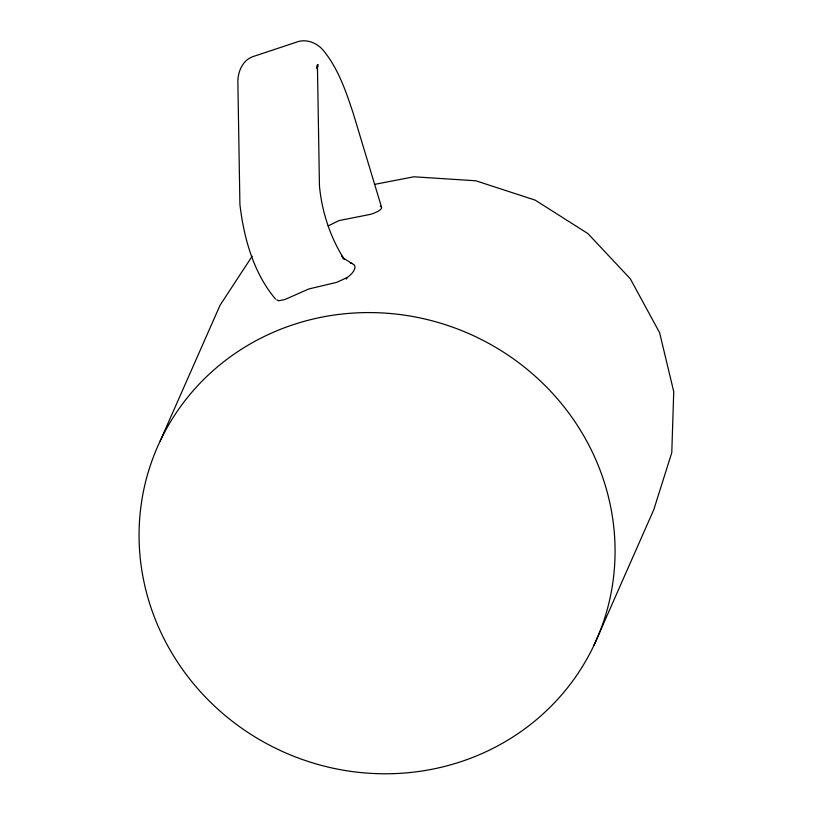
<?xml version="1.0" encoding="UTF-8"?>
<svg xmlns="http://www.w3.org/2000/svg" width="814" height="814" viewBox="0 0 814 814"><rect width="100%" height="100%" fill="white"/><g stroke="black" fill="none" stroke-linecap="round" stroke-linejoin="round"><path stroke-width="1.22" d="M317.185 66.545L317.908 64.479L317.246 68.763L317.419 64.784L319.444 185.806C321.825 211.548 330.179 237.179 344.057 259.025L341.626 256.023L344.22 258.893M160.195 440.985L220.065 305.23L252.147 256.247M593.935 645.38A239.743 228.775 23.8 0 0 353.53 313.054A239.743 228.775 23.8 0 0 183.73 671.102A239.743 228.775 23.8 0 0 593.935 645.38L653.805 509.625L671.784 452.635L673.738 391.646L659.605 332.702L630.321 278.795L587.891 233.577L535.205 200.152L475.844 180.779L413.868 176.791L374.44 184.412M346.388 279.1L347.049 277.625C350.6 275 354.497 271.723 355.057 267.063L354.334 264.967L342.775 257.763M316.9 67.857L317.755 66.331M347.049 277.625L336.63 282.377L308.811 288.96L284.747 299.593L278.469 300.763L276.841 299.837M328.174 225.916L338.98 220.584L370.635 214.316A17.338 4.192 -13.5 0 0 380.352 209.727L381.542 208.313L381.501 207.112L353.52 114.265C346.286 92.297 338.705 69.577 324.064 51.282C317.562 42.857 306.003 38.116 295.777 42.399L252.788 56.665C242.307 60.409 237.556 72.324 237.871 82.753L239.916 204.558C243.864 237.871 253.439 273.005 275.508 299.033M350.285 263.044L352.35 263.512M380.25 206.207L381.501 207.112"/></g></svg>
